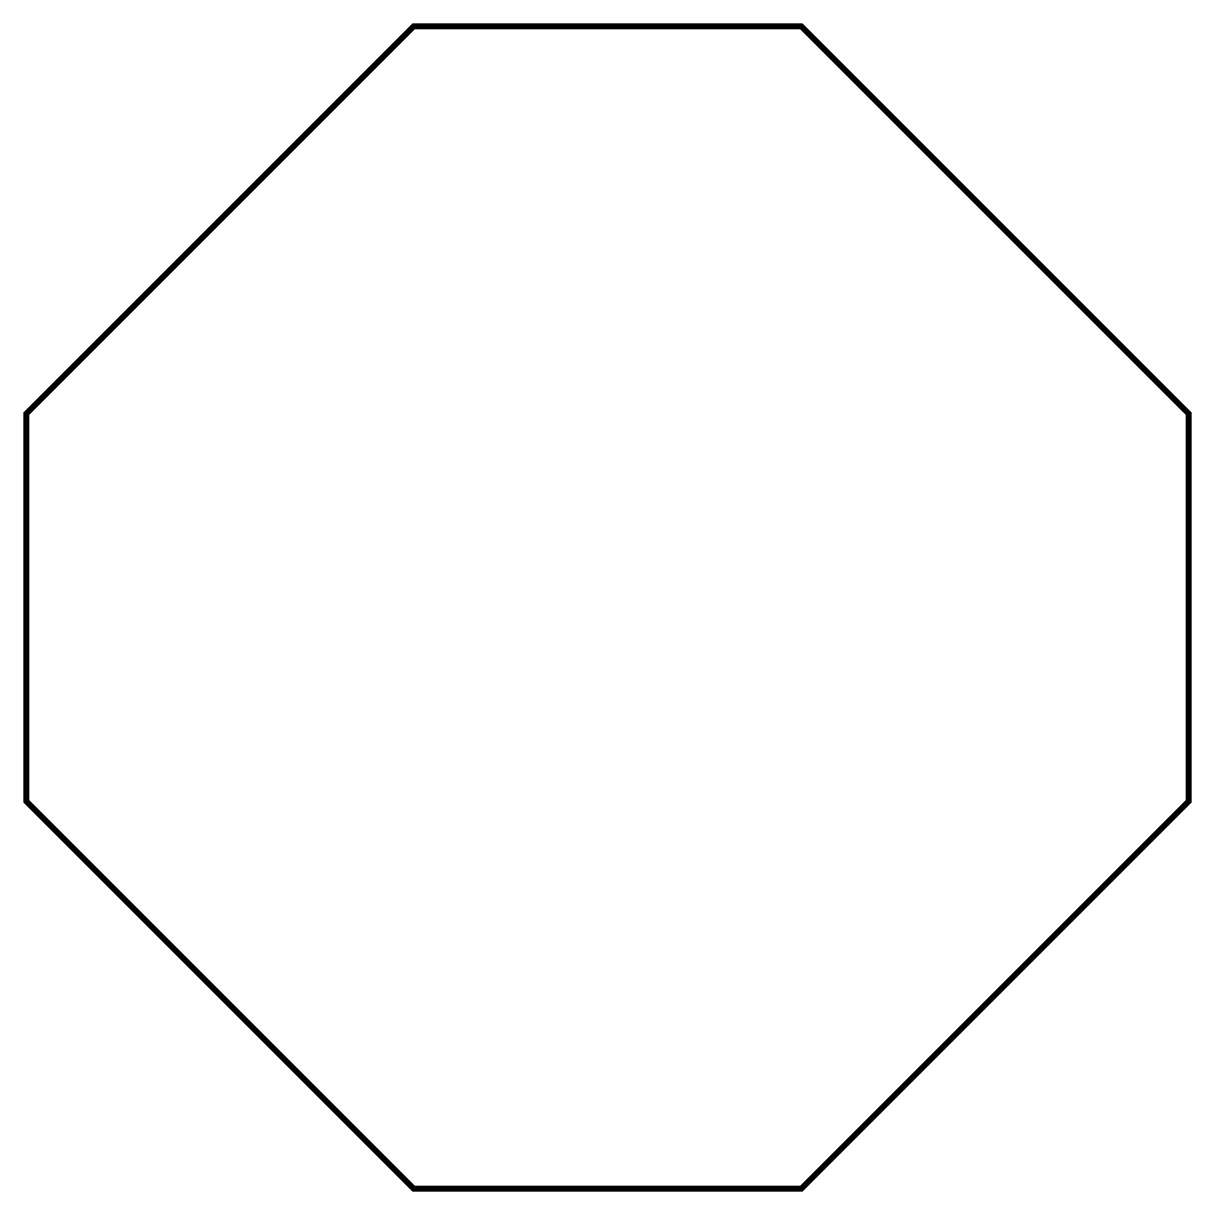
# Model space of a CAD drawing. Header units: millimetres. Extents: x -0.1 to 50.1, y -0.1 to 50.1.
import ezdxf

# ---------------------------------------------------------------- set-up
doc = ezdxf.new("R2010")
doc.units = ezdxf.units.MM
for name, color, linetype, true_color in [('BoardOutLine', 7, 'Continuous', 0xff00ff), ('BottomSolderMaskLayer', 7, 'Continuous', 0xaa00ff), ('TopSolderMaskLayer', 7, 'Continuous', 0x800080)]:
    doc.layers.add(name, color=color, linetype=linetype, true_color=true_color)

msp = doc.modelspace()

# ---------------------------------------------------------------- linework, layer by layer
at = {"layer": 'BoardOutLine', "const_width": 0.254}
msp.add_lwpolyline([(16.667, 50.001), (33.334, 50.001), (50.001, 33.334), (50.001, 16.667), (33.334, 0), (16.667, 0), (0, 16.667), (0, 33.334), (16.667, 50.001)], close=True, dxfattribs=at)
at = {"layer": 'BottomSolderMaskLayer', "const_width": 0.1}
msp.add_lwpolyline([(16.66, 49.98), (33.327, 49.98), (49.994, 33.313), (49.994, 16.646), (33.327, -0.021), (16.66, -0.021), (-0.007, 16.646), (-0.007, 33.313), (16.66, 49.98)], close=True, dxfattribs=at)
at = {"layer": 'TopSolderMaskLayer', "const_width": 0.1}
msp.add_lwpolyline([(16.66, 49.98), (33.327, 49.98), (49.994, 33.313), (49.994, 16.646), (33.327, -0.021), (16.66, -0.021), (-0.007, 16.646), (-0.007, 33.313), (16.66, 49.98)], close=True, dxfattribs=at)

doc.saveas('drawing.dxf')
